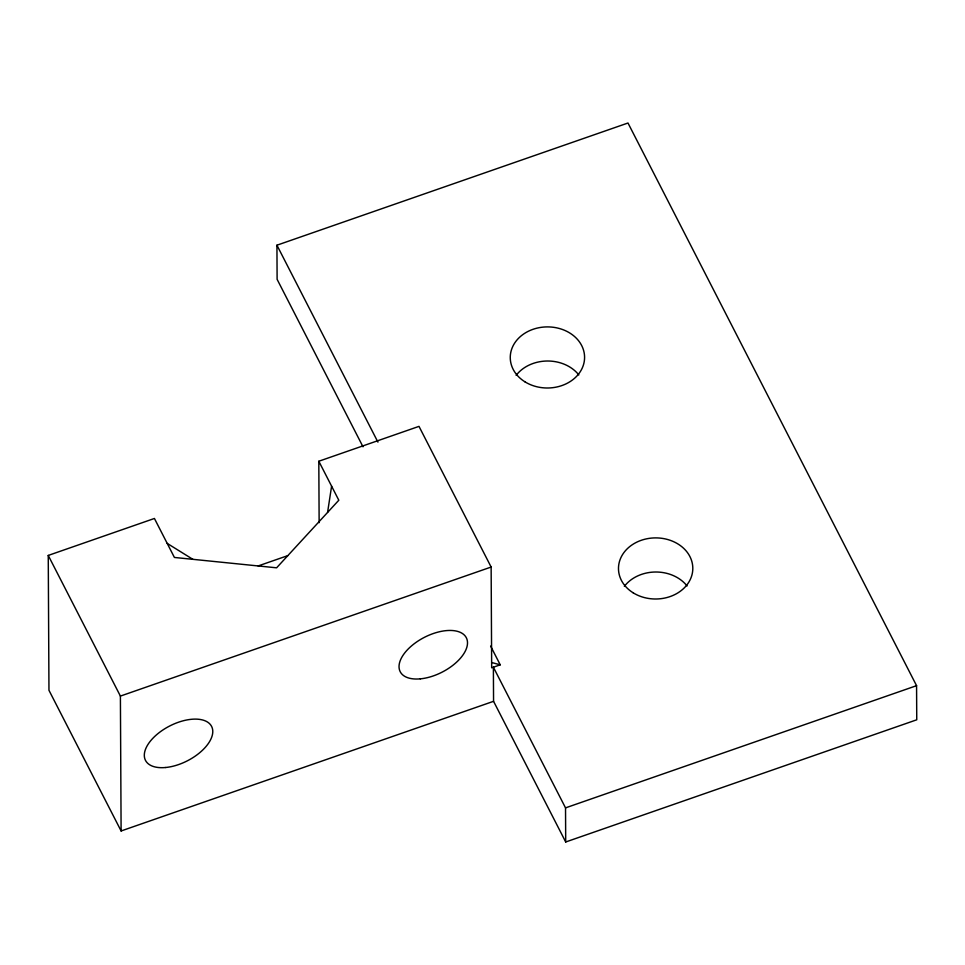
<?xml version="1.0" encoding="UTF-8"?>
<svg xmlns="http://www.w3.org/2000/svg" width="965" height="965" viewBox="0 0 965 965"><rect width="100%" height="100%" fill="white"/><g stroke="black" fill="none" stroke-linecap="round" stroke-linejoin="round"><path stroke-width="1.45" d="M327.581 512.427L331.598 486.167M362.997 446.783L277.112 279.331L276.931 245.207L627.986 123.013L916.569 685.669L916.75 719.794L565.707 841.987L493.561 701.314L493.38 667.201L565.526 807.874L565.707 841.987M493.561 701.314L121.108 830.962L48.962 690.301L48.25 555.43L154.424 518.47L174.412 557.456L276.605 567.818L338.812 500.232L318.812 461.246L418.991 426.373L491.137 567.046L491.668 667.804L500.232 664.825L490.606 646.067M258.162 565.948L287.823 555.623M121.108 830.962L120.396 696.091L491.137 567.046M565.526 807.874L916.569 685.669M491.631 662.509L500.232 664.825M167.198 543.392L192.855 559.326M276.931 245.207L377.942 442.139M48.25 555.43L120.396 696.091M318.812 461.246L319.138 522.692M624.355 586.358A37.165 30.554 -0.3 0 1 687.044 585.936M516.13 375.361A37.165 30.554 -0.3 0 1 578.819 374.939M420.27 678.853A37.165 19.529 -27.2 0 0 467.205 640.169A37.165 19.529 -27.2 0 0 412.332 645.223A37.165 19.529 -27.2 0 0 420.27 678.853M165.546 767.513A37.165 19.529 -27.2 0 0 212.481 728.828A37.165 19.529 -27.2 0 0 157.609 733.883A37.165 19.529 -27.2 0 0 165.546 767.513M524.972 381.838A37.165 30.554 -0.3 0 0 584.295 361.2A37.165 30.554 -0.3 0 0 532.994 329.318A37.165 30.554 -0.3 0 0 524.972 381.838M633.197 592.836A37.165 30.554 -0.3 0 0 692.52 572.197A37.165 30.554 -0.3 0 0 641.206 540.316A37.165 30.554 -0.3 0 0 633.197 592.836"/></g></svg>
